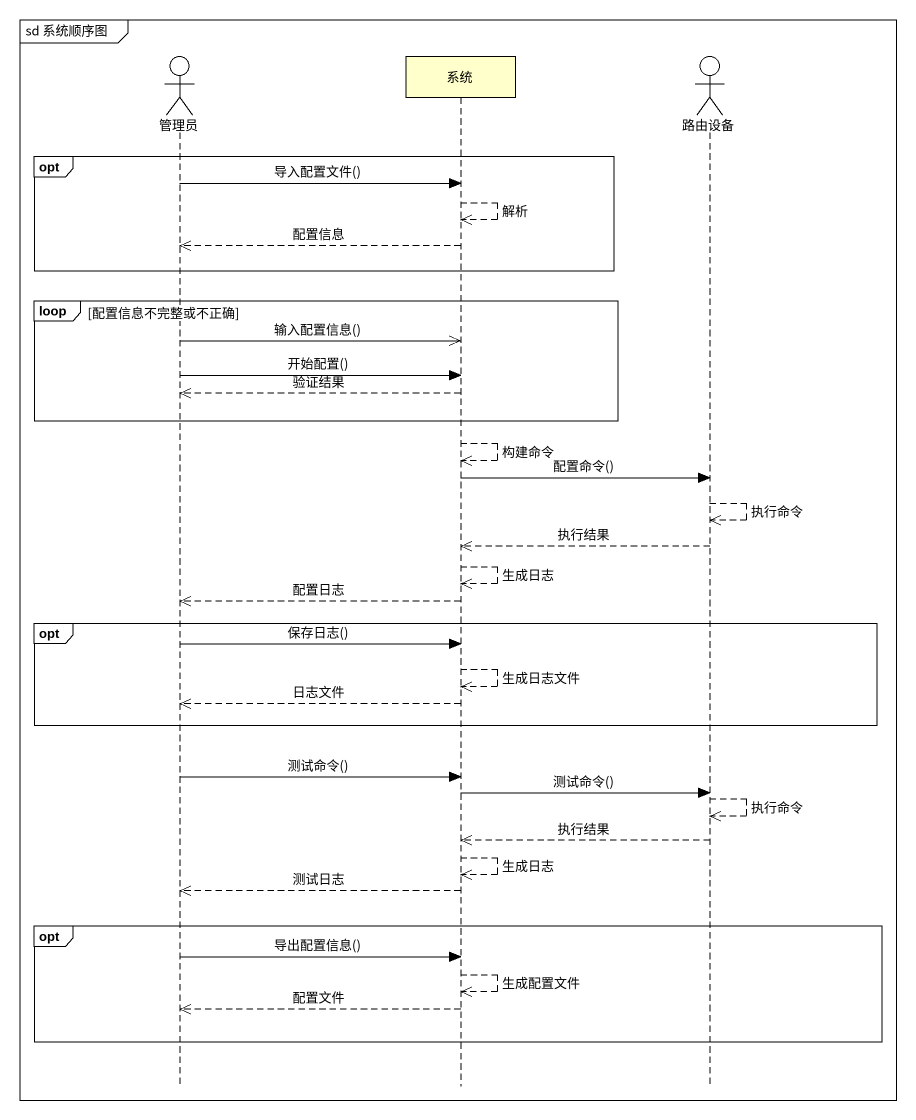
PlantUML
@startuml
mainframe sd 系统顺序图
hide footbox
actor 管理员
participant 系统
actor 路由设备

opt
  管理员 -> 系统 : 导入配置文件()
  系统 -->> 系统 : 解析
  系统 -->> 管理员 : 配置信息
end
loop 配置信息不完整或不正确
  管理员 ->> 系统 : 输入配置信息()
  管理员 -> 系统 : 开始配置()
  系统 -->> 管理员 : 验证结果
end
系统 -->> 系统 : 构建命令
系统 -> 路由设备 : 配置命令()
路由设备 -->> 路由设备 : 执行命令
路由设备 -->> 系统 : 执行结果
系统 -->> 系统 : 生成日志
系统 -->> 管理员 : 配置日志
opt
  管理员 -> 系统 : 保存日志()
  系统 -->> 系统 : 生成日志文件
  系统 -->> 管理员 : 日志文件
end
管理员 -> 系统 : 测试命令()
系统 -> 路由设备 : 测试命令()
路由设备 -->> 路由设备 : 执行命令
路由设备 -->> 系统 : 执行结果
系统 -->> 系统 : 生成日志
系统 -->> 管理员 : 测试日志
opt
  管理员 -> 系统 : 导出配置信息()
  系统 -->> 系统 : 生成配置文件
  系统 -->> 管理员 : 配置文件
end
@enduml
